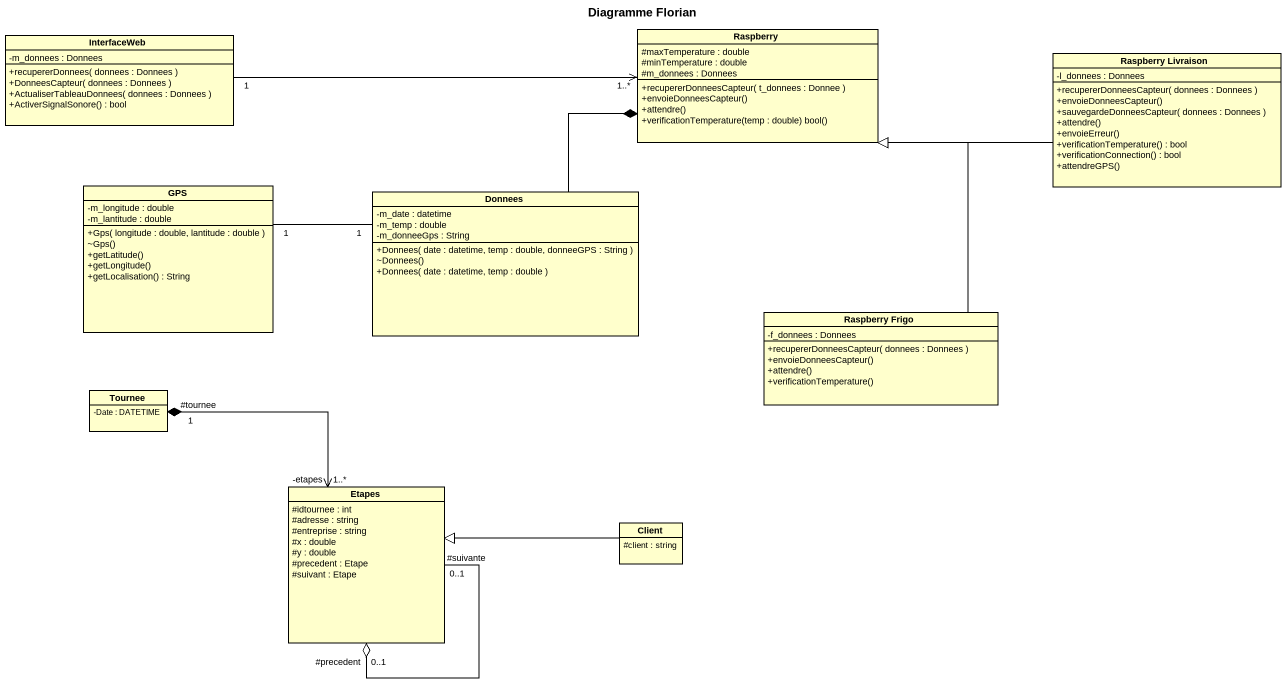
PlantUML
@startuml
title Diagramme Florian
hide circle
hide empty members
skinparam classAttributeIconSize 0
class InterfaceWeb {
  -m_donnees : Donnees
  +recupererDonnees( donnees : Donnees )
  +DonneesCapteur( donnees : Donnees )
  +ActualiserTableauDonnees( donnees : Donnees )
  +ActiverSignalSonore() : bool
}
class Raspberry {
  #maxTemperature : double
  #minTemperature : double
  #m_donnees : Donnees
  +recupererDonneesCapteur( t_donnees : Donnee )
  +envoieDonneesCapteur()
  +attendre()
  +verificationTemperature(temp : double) bool()
}
class "Raspberry Livraison" as Raspberry_Livraison {
  -l_donnees : Donnees
  +recupererDonneesCapteur( donnees : Donnees )
  +envoieDonneesCapteur()
  +sauvegardeDonneesCapteur( donnees : Donnees )
  +attendre()
  +envoieErreur()
  +verificationTemperature() : bool
  +verificationConnection() : bool
  +attendreGPS()
}
class GPS {
  -m_longitude : double
  -m_lantitude : double
  +Gps( longitude : double, lantitude : double )
  ~Gps()
  +getLatitude()
  +getLongitude()
  +getLocalisation() : String
}
class Donnees {
  -m_date : datetime
  -m_temp : double
  -m_donneeGps : String
  +Donnees( date : datetime, temp : double, donneeGPS : String )
  ~Donnees()
  +Donnees( date : datetime, temp : double )
}
class "Raspberry Frigo" as Raspberry_Frigo {
  -f_donnees : Donnees
  +recupererDonneesCapteur( donnees : Donnees )
  +envoieDonneesCapteur()
  +attendre()
  +verificationTemperature()
}
class Tournee {
  -Date : DATETIME
}
class Etapes {
  #idtournee : int
  #adresse : string
  #entreprise : string
  #x : double
  #y : double
  #precedent : Etape
  #suivant : Etape
}
class Client {
  #client : string
}
InterfaceWeb "1" -right-> "1..*" Raspberry
Raspberry *-- Donnees
Raspberry_Livraison -left-|> Raspberry
GPS "1" -right- "1" Donnees
Raspberry_Frigo -up-|> Raspberry
Tournee "#tournee\n1" *--> "-etapes\n1..*" Etapes
Etapes "#precedent\n0..1" o-- "#suivante\n0..1" Etapes
Client -left-|> Etapes
@enduml
